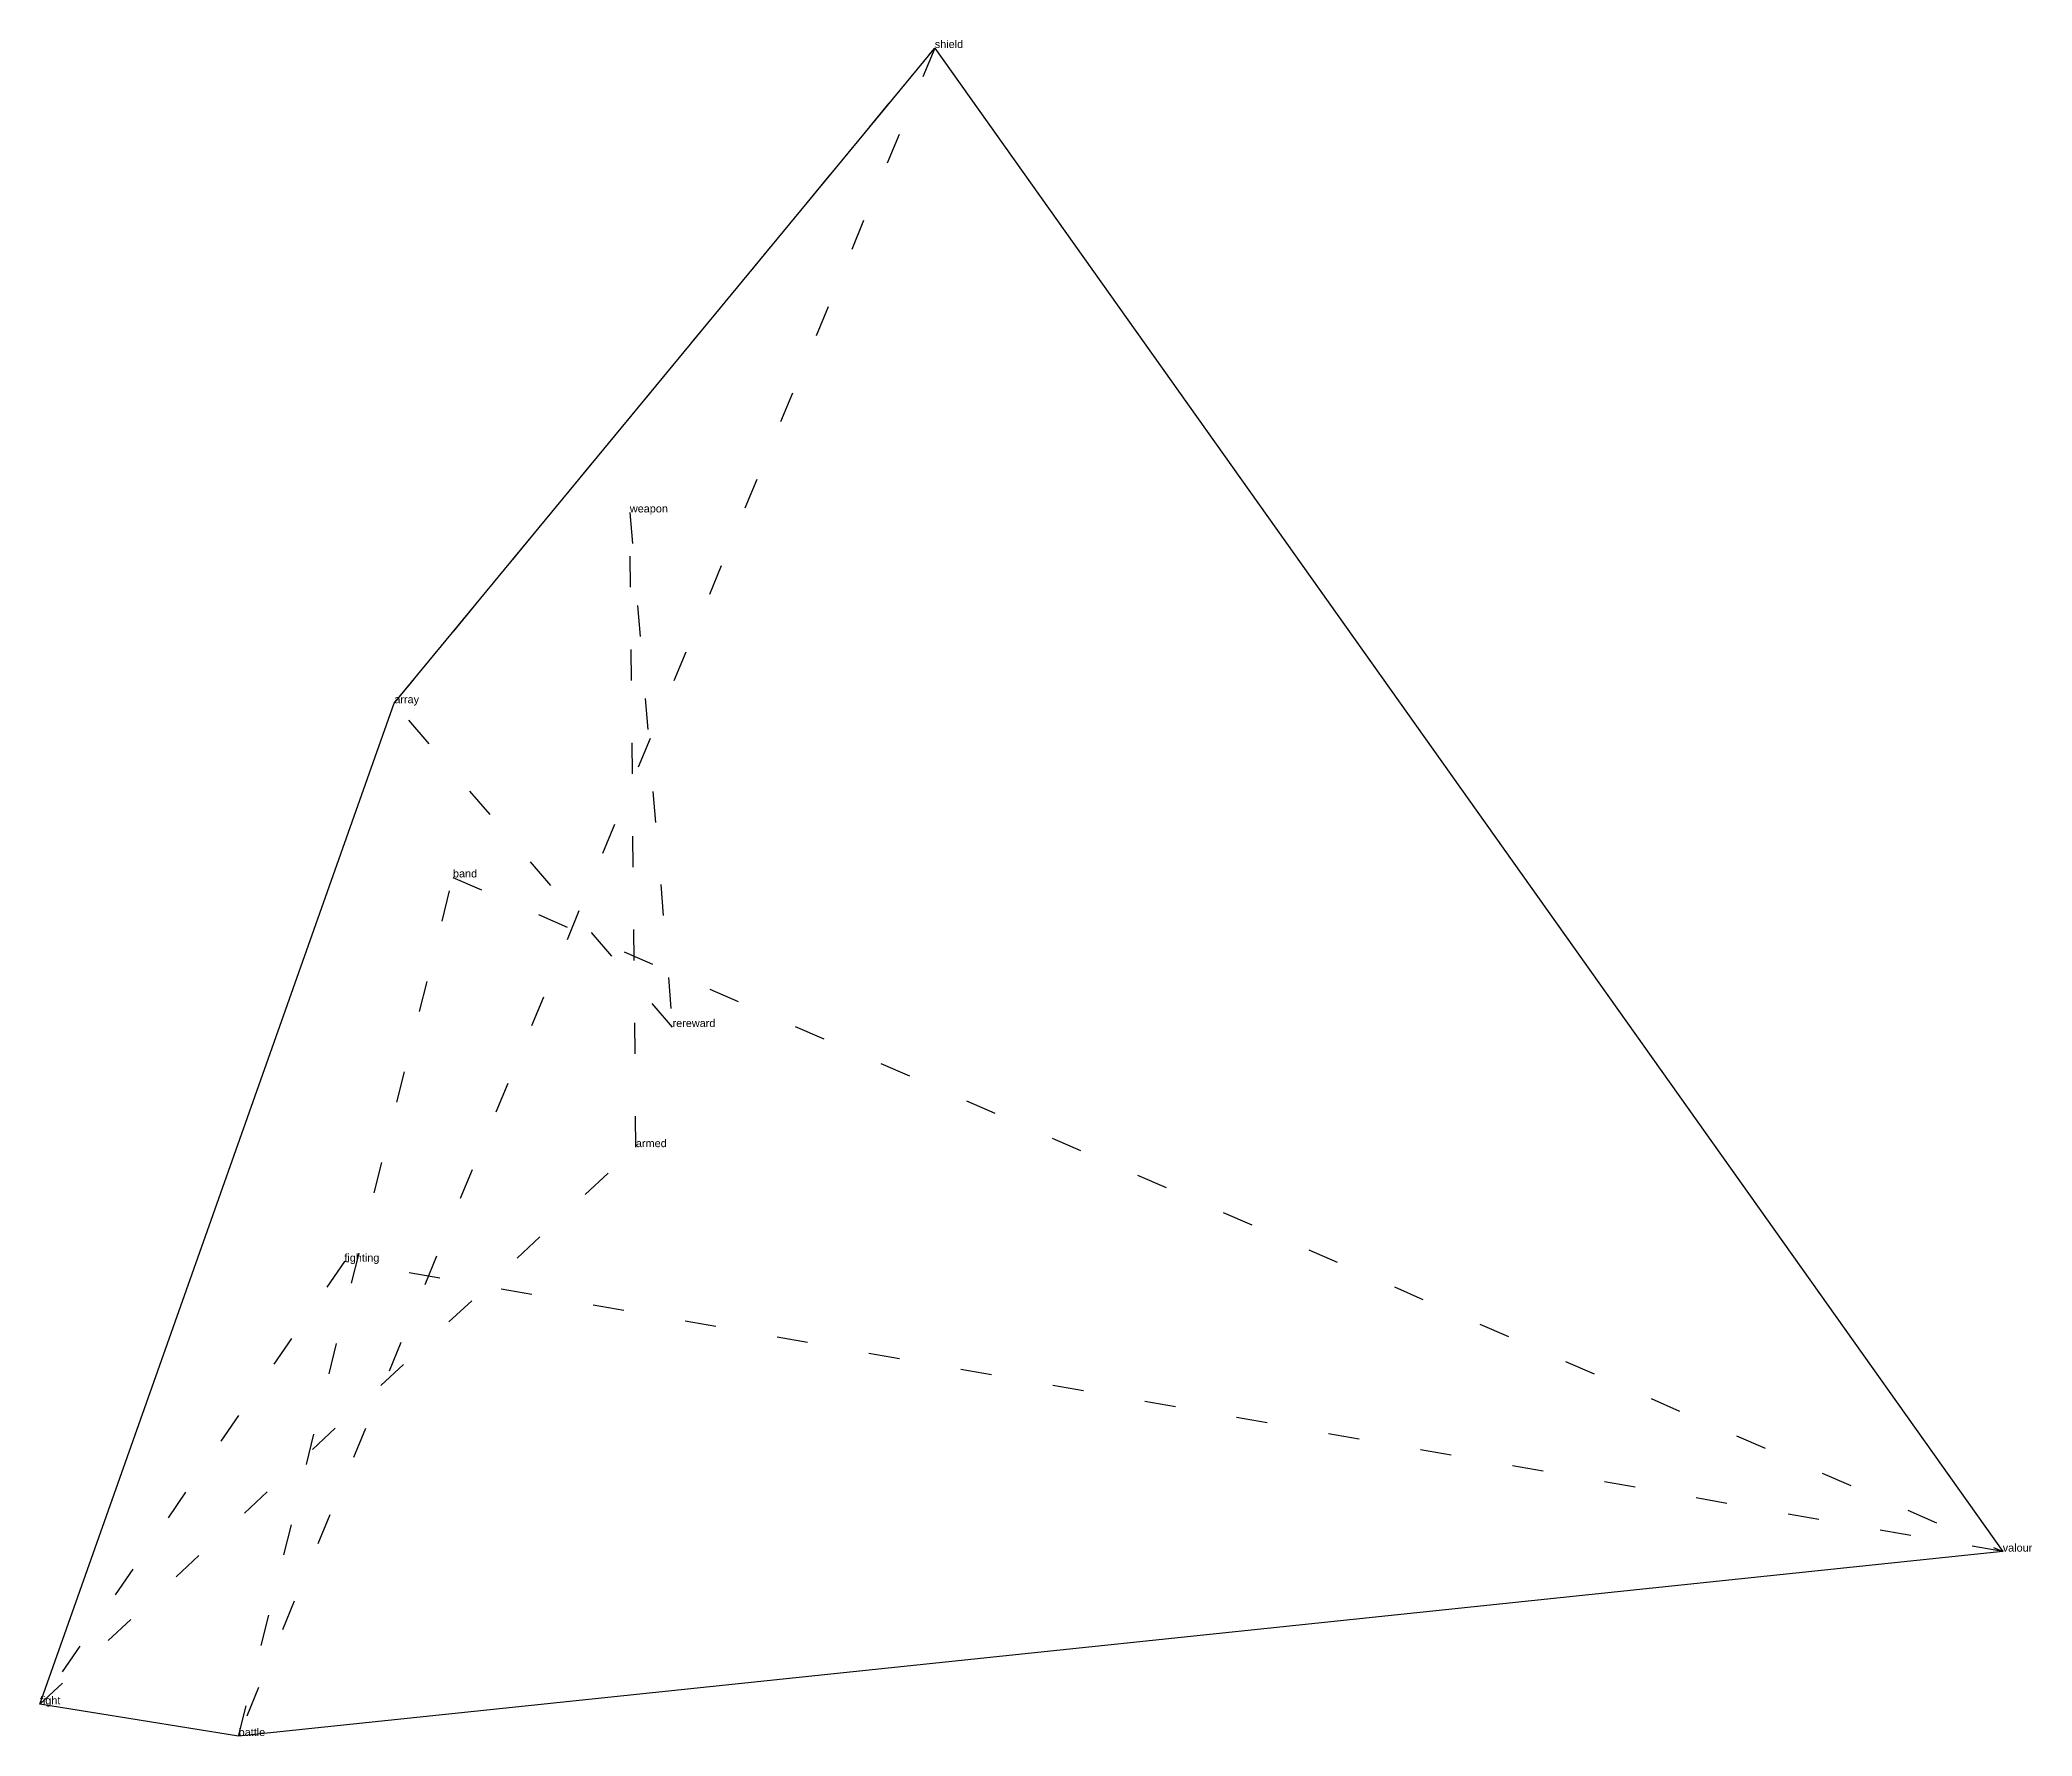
# Model space of a CAD drawing. Extents: x -1.83 to 4.57, y 0.11 to 5.57.
import ezdxf

# ---------------------------------------------------------------- set-up
doc = ezdxf.new("R2010")
doc.units = 0
doc.linetypes.add('DOT', pattern=[0.2, 0, -0.2])
doc.layers.add('TEXT', color=1, linetype='CONTINUOUS')
doc.styles.get("Standard").update_dxf_attribs({"font": 'arial.ttf'})

msp = doc.modelspace()

# ---------------------------------------------------------------- linework, layer by layer
at = {"layer": 'INTERNAL', "linetype": 'DOT'}
msp.add_polyline3d([(-1.1929, 0.1136, 0), (-0.5039, 2.8733, 0), (4.478, 0.7065, 0), (-0.8531, 1.6385, 0), (-1.8319, 0.2156, 0), (0.0842, 2.0064, 0), (0.0647, 4.0464, 0), (0.2019, 2.3925, 0), (-0.6924, 3.4333, 0), (1.0449, 5.539, 0), (-1.1929, 0.1136, 0)], close=True, dxfattribs=at)
at = {"layer": 'OUTLINE', "linetype": 'CONTINUOUS'}
msp.add_polyline3d([(-1.1929, 0.1136, 0), (-1.8319, 0.2156, 0), (-0.6924, 3.4333, 0), (1.0449, 5.539, 0), (4.478, 0.7065, 0), (-1.1929, 0.1136, 0)], close=True, dxfattribs=at)

# ---------------------------------------------------------------- texts
at = {"layer": 'TEXT'}
for s, p in [('shield', (1.0449, 5.539)), ('weapon', (0.0647, 4.0464)), ('array', (-0.6924, 3.4333)), ('band', (-0.5039, 2.8733)), ('rereward', (0.2019, 2.3925)), ('armed', (0.0842, 2.0064)), ('fighting', (-0.8531, 1.6385)), ('valour', (4.478, 0.7065)), ('fight', (-1.8319, 0.2156)), ('battle', (-1.1929, 0.1136))]:
    msp.add_text(s, height=0.025, dxfattribs=at).set_placement(p)

doc.saveas('drawing.dxf')
